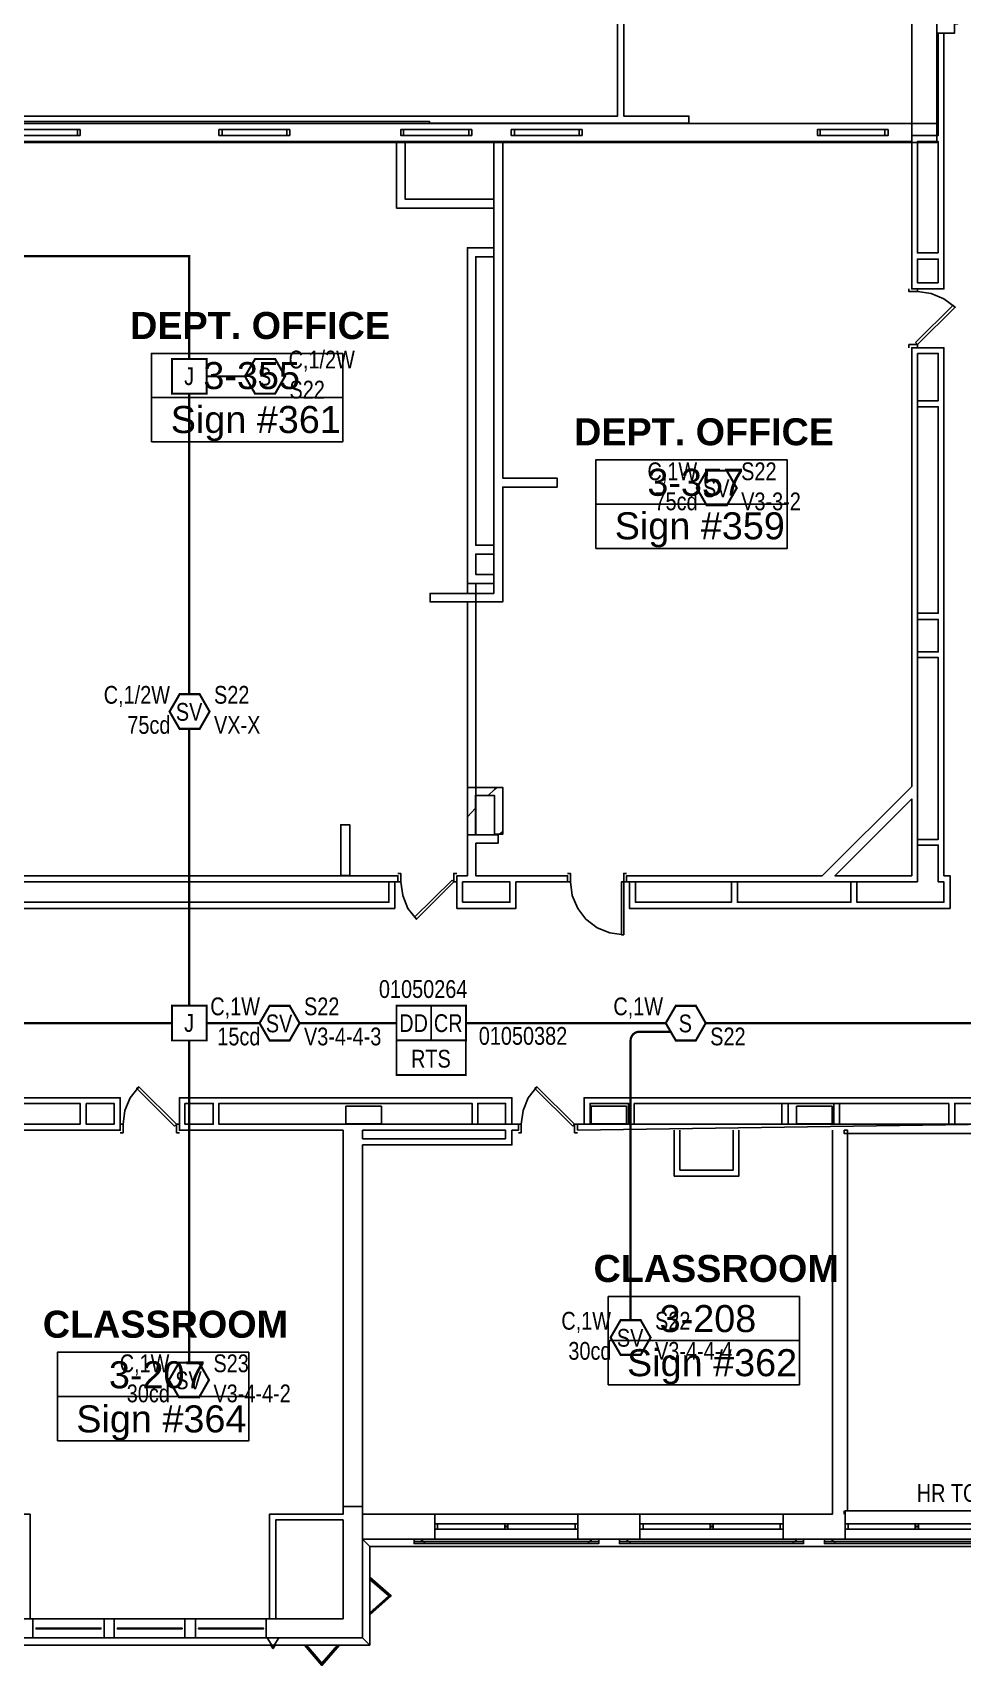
# Model space of a CAD drawing. Header units: inches. Extents: x 10004 to 17737, y 28227 to 35905.
# Drawn here: x 13610 to 14237, y 28960 to 30061 of the extents above; entities that cross this region are included whole.
import ezdxf
from ezdxf.enums import TextEntityAlignment as Align

# ---------------------------------------------------------------- set-up
doc = ezdxf.new("R2010")
doc.units = ezdxf.units.IN
doc.header["$LTSCALE"] = 0.25
doc.header["$MEASUREMENT"] = 0
for name, color, linetype in [('BACKGROUND', 8, 'Continuous'), ('CL-TEXT', 3, 'Continuous'), ('CONDUIT', 6, 'Continuous'), ('DUCT DETECTOR', 1, 'Continuous'), ('JUNCTION BOX', 1, 'Continuous'), ('RELAY MODULES', 1, 'Continuous'), ('REMOTE TEST STATION', 1, 'Continuous'), ('SPEAKER', 1, 'Continuous'), ('SPEAKER STROBE', 1, 'Continuous')]:
    doc.layers.add(name, color=color, linetype=linetype)
doc.styles.add('Arial', font='arial.ttf', dxfattribs={"width": 0.8})
doc.styles.add('ESSCOE_TEXT', font='arial.ttf', dxfattribs={"width": 0.8, "height": 12})
doc.styles.add('PDF Arial', font='arial.ttf')
doc.styles.add('PDF Arial Bold', font='arialbd.ttf')

# ---------------------------------------------------------------- blocks, each defined once
blk = doc.blocks.new('GC-S7')
at = {"layer": 'SPEAKER', "const_width": 1.46}
blk.add_lwpolyline([(13.8, 0.2), (7.1, 11.9), (-6.4, 11.9), (-13.2, 0.2), (-6.4, -11.5), (7.1, -11.5)], close=True, dxfattribs=at)
at = {"layer": 'SPEAKER', "style": 'Arial', "width": 0.8}
blk.add_text('S', height=12, dxfattribs=at).set_placement((0, 0), align=Align.MIDDLE)
for tag, p in [('C', (-15, 11.5)), ('1/2W', (-14.7, -8.8))]:
    blk.add_attdef(tag, text='', height=12, dxfattribs=at).set_placement(p, align=Align.MIDDLE_RIGHT)
blk.add_attdef('Speaker_Circuit', text='', height=12, dxfattribs=at).set_placement((16.8, -8.8), align=Align.MIDDLE_LEFT)
blk = doc.blocks.new('SIGA-CR')
at = {"layer": 'RELAY MODULES', "const_width": 1.3}
blk.add_lwpolyline([(-11.5, -11.7), (-11.5, 11.7), (11.9, 11.7), (11.9, -11.7)], close=True, dxfattribs=at)
at = {"layer": 'RELAY MODULES', "style": 'Arial', "width": 0.8}
blk.add_text('CR', height=12, dxfattribs=at).set_placement((0, 0), align=Align.MIDDLE)
for tag, p in [('ADDRESS', (20.6, 9)), ('ZONE', (20.6, -8.6))]:
    blk.add_attdef(tag, text='', height=12, dxfattribs=at).set_placement(p, align=Align.MIDDLE_LEFT)
blk.add_attdef('SUBSCRIPT', text='', height=12, dxfattribs=at).set_placement((-16.6, -9), align=Align.MIDDLE_RIGHT)
blk = doc.blocks.new('SIGA-SD')
at = {"layer": 'DUCT DETECTOR', "const_width": 1.3}
blk.add_lwpolyline([(-11.5, -11.7), (-11.5, 11.7), (11.9, 11.7), (11.9, -11.7)], close=True, dxfattribs=at)
at = {"layer": 'DUCT DETECTOR', "style": 'Arial', "width": 0.8}
blk.add_text('DD', height=12, dxfattribs=at).set_placement((0, 0), align=Align.MIDDLE)
for tag, p in [('ADDRESS', (20.6, 9)), ('ZONE', (20.6, -8.6))]:
    blk.add_attdef(tag, text='', height=12, dxfattribs=at).set_placement(p, align=Align.MIDDLE_LEFT)
blk.add_attdef('SUBSCRIPT', text='', height=12, dxfattribs=at).set_placement((-16.6, -9), align=Align.MIDDLE_RIGHT)
blk = doc.blocks.new('SD-TRK')
at = {"layer": 'REMOTE TEST STATION', "const_width": 1.25}
blk.add_lwpolyline([(-23.2, 12.4), (23.6, 12.4), (23.6, -11), (-23.2, -11)], close=True, dxfattribs=at)
at = {"layer": 'REMOTE TEST STATION', "style": 'Arial', "width": 0.8}
blk.add_text('RTS', height=12, dxfattribs=at).set_placement((0, 0), align=Align.MIDDLE)
blk.add_attdef('DD_NUMBER', text='', height=12, dxfattribs=at).set_placement((29.5, 10.2), align=Align.MIDDLE_LEFT)
blk = doc.blocks.new('GC-S7VM')
at = {"layer": 'SPEAKER STROBE', "const_width": 1.46}
blk.add_lwpolyline([(13.8, 0.2), (7.1, 11.9), (-6.4, 11.9), (-13.2, 0.2), (-6.4, -11.5), (7.1, -11.5)], close=True, dxfattribs=at)
at = {"layer": 'SPEAKER STROBE', "style": 'Arial', "width": 0.8}
blk.add_text('SV', height=12, dxfattribs=at).set_placement((0, 0), align=Align.MIDDLE)
for tag, p in [('C', (-12.9, 11.5)), ('CANDELA', (-12.6, -8.8)), ('1/2W', (-12.6, -29.2))]:
    blk.add_attdef(tag, text='', height=12, dxfattribs=at).set_placement(p, align=Align.MIDDLE_RIGHT)
for tag, p in [('Speaker_Circuit', (16.8, 11.5)), ('Visual_Circuit', (16.8, -8.8))]:
    blk.add_attdef(tag, text='', height=12, dxfattribs=at).set_placement(p, align=Align.MIDDLE_LEFT)
blk = doc.blocks.new('JUNCTION BOX')
at = {"const_width": 1.3}
blk.add_lwpolyline([(-11.5, -11.7), (-11.5, 11.7), (11.9, 11.7), (11.9, -11.7)], close=True, dxfattribs=at)
at = {"style": 'Arial', "width": 0.8}
blk.add_text('J', height=12, dxfattribs=at).set_placement((0, 0), align=Align.MIDDLE)
blk.add_attdef('SUBSCRIPT', text='', height=12, dxfattribs=at).set_placement((-16.6, -9), align=Align.MIDDLE_RIGHT)

msp = doc.modelspace()

# ---------------------------------------------------------------- linework, layer by layer
at = {"layer": 'BACKGROUND', "ltscale": 3.935}
msp.add_lwpolyline([(14220.2, 31259.9), (14220.2, 29987.2), (13175.2, 29987.2)], dxfattribs=at)
at = {"layer": 'BACKGROUND'}
for points in [[(13180.3, 30948), (13180.3, 30953.7), (13167.3, 30953.7), (13167.3, 30948), (13180.3, 30948), (14195.3, 30948), (14203.3, 30948), (14203.3, 30246.2), (14203.3, 29999.9), (14220.2, 29999.9), (14220.2, 30246.2), (14220.2, 30247.1), (14232, 30247.1), (14234.2, 30247.1), (14234.2, 30252.9), (14232, 30252.9)], [(13500.5, 30001.2), (13878, 30001.2), (13878, 30000.2), (14052.9, 30000.2), (14052.9, 30005), (14009, 30005), (14009, 30600.4), (14004.8, 30600.4), (14004.8, 30005), (13878, 30005), (13500.5, 30005)], [(14203.3, 29987.8), (14203.3, 29999.9), (13175.2, 29999.9), (13175.2, 30206.3), (13181, 30206.3), (13181, 30210.2), (13181, 30206.3), (13182.9, 30206.3), (13182.9, 30210.2), (13181, 30210.2), (13181, 30320.7), (13181, 30324.9), (13175.2, 30324.9), (13175.2, 30320.7)], [(14203.3, 29999.9), (14203.3, 30247.1)], [(14232, 30072.9), (14232, 30060.8), (14220.2, 30060.8), (14220.2, 30072.9), (14232, 30072.9), (14234.2, 30072.9), (14234.2, 30067.1), (14232, 30067.1)], [(13640.4, 29995.8), (13596.7, 29995.8)], [(13781.8, 29995.8), (13738.2, 29995.8)], [(13904.5, 29995.8), (13860.5, 29995.8)], [(13979, 29995.8), (13935.4, 29995.8)], [(14185.1, 29995.8), (14141.5, 29995.8)], [(13596.7, 29991.9), (13640.4, 29991.9)], [(13738.2, 29991.9), (13781.8, 29991.9)], [(13860.5, 29991.9), (13904.5, 29991.9)], [(13921.4, 29682.9), (13878.3, 29682.9), (13878.3, 29677.2), (13921.4, 29677.2), (13927.4, 29677.2), (13927.4, 29754.6), (13964, 29754.6), (13964, 29760.7), (13927.4, 29760.7), (13927.4, 29987.8)], [(13935.4, 29991.9), (13979, 29991.9)], [(14141.5, 29991.9), (14185.1, 29991.9)], [(13921.4, 29916.1), (13909.2, 29916.1), (13903.5, 29916.1), (13903.5, 29689.6), (13909.2, 29689.6), (13921.4, 29689.6)], [(13921.4, 29715.4), (13909.2, 29715.4), (13909.2, 29910.1), (13921.4, 29910.1)], [(14207.1, 29888.4), (14207.1, 29886.5), (14201.4, 29886.5), (14201.4, 29888.4)], [(14232.6, 29876), (14225, 29881.7), (14216.4, 29885.2), (14207.1, 29886.5)], [(14207.1, 29848.6), (14207.1, 29850.8), (14201.4, 29850.8), (14201.4, 29848.6)], [(14012.8, 29488.3), (14012.8, 29474.6), (14012.8, 29470.4), (14081.6, 29470.4), (14085.7, 29470.4), (14229.1, 29470.4), (14229.1, 29474.6), (14229.1, 29488.3), (14229.1, 29492.4), (14225, 29492.4), (14225, 29639.6), (14225, 29808.8), (14225, 29848.6), (14221.1, 29848.6), (14207.1, 29848.6), (14203.3, 29848.6), (14203.3, 29552.6), (14142.8, 29492.4), (14010.9, 29492.4), (14010.9, 29488.3), (14009, 29488.3), (14009, 29452.6), (13999.7, 29453.9), (13991.1, 29457.4), (13983.5, 29463.1), (13978.1, 29470.4), (13974.2, 29479), (13973, 29488.3)], [(14207.1, 29844.8), (14221.1, 29844.8), (14221.1, 29812.9), (14207.1, 29812.9)], [(14207.1, 29808.8), (14221.1, 29808.8), (14221.1, 29669.5), (14207.1, 29669.5)], [(13921.4, 29695.7), (13909.2, 29695.7), (13909.2, 29709.4), (13921.4, 29709.4)], [(13903.5, 29682.9), (13903.5, 29689.6), (13909.2, 29689.6)], [(13903.5, 29520.1), (13908.9, 29520.1), (13908.9, 29546.6), (13921.7, 29546.6), (13921.7, 29520.4), (13927.4, 29520.4), (13927.4, 29552), (13921.7, 29552), (13908.9, 29552), (13903.5, 29552), (13903.5, 29520.1), (13903.5, 29677.2)], [(14207.1, 29665.4), (14221.1, 29665.4), (14221.1, 29643.4), (14207.1, 29643.4)], [(14207.1, 29639.6), (14221.1, 29639.6), (14221.1, 29516.9), (14207.1, 29516.9)], [(13917.5, 29546.6), (13921.7, 29550.7), (13923.3, 29552)], [(13903.5, 29532.2), (13908.9, 29538)], [(13925.2, 29520.4), (13927.4, 29522.3)], [(14207.1, 29513.1), (14221.1, 29513.1), (14221.1, 29488.3), (14225, 29488.3), (14225, 29474.6), (14166.3, 29474.6), (14166.3, 29488.3)], [(13856.7, 29494), (13858.6, 29494), (13858.6, 29488.3), (13856.7, 29488.3), (13856.7, 29492.4), (13517.1, 29492.4), (13517.1, 29488.3), (13514.8, 29488.3), (13514.8, 29494), (13517.1, 29494)], [(13519, 29488.3), (13519, 29470.4), (13522.8, 29470.4), (13850.6, 29470.4), (13854.5, 29470.4), (13854.5, 29488.3)], [(13850.6, 29488.3), (13850.6, 29474.6), (13522.8, 29474.6), (13522.8, 29488.3)], [(13869.1, 29463.1), (13863.4, 29470.4), (13859.9, 29479), (13858.6, 29488.3)], [(13896.5, 29488.3), (13894.3, 29488.3), (13894.3, 29494), (13896.5, 29494)], [(13971.1, 29488.3), (13973, 29488.3), (13973, 29494), (13971.1, 29494)], [(14009, 29452.6), (14007.4, 29452.6), (14007.4, 29488.3), (14009, 29488.3), (14009, 29494), (14010.9, 29494)], [(14081.6, 29488.3), (14081.6, 29474.6), (14016.9, 29474.6), (14016.9, 29488.3)], [(14162.2, 29488.3), (14162.2, 29474.6), (14085.7, 29474.6), (14085.7, 29488.3)], [(14207.1, 29488.3), (14207.1, 29492.4)], [(13424, 29350), (13429.8, 29342.7), (13433.3, 29334.1), (13434.6, 29324.8), (13436.5, 29324.8), (13436.5, 29320.7), (13545.7, 29320.7), (13545.7, 29061.7), (13497, 29061.7), (13497, 29044.8), (13545.7, 29044.8), (13545.7, 28978.2), (13552.4, 28978.2), (13610.4, 28978.2), (13610.4, 28991), (13608.5, 28991), (13608.5, 29061.7), (13604.4, 29061.7), (13558.8, 29061.7), (13558.8, 29320.7), (13559.4, 29320.7), (13669.4, 29320.7), (13669.4, 29324.8), (13671.3, 29324.8)], [(13767.8, 28991), (13767.8, 28978.2), (13819.7, 28978.2), (13832.8, 28978.2), (13832.8, 29066.8), (13819.7, 29066.8), (13819.7, 29320.7), (13709.2, 29320.7), (13709.2, 29324.8), (13707.3, 29324.8), (13681.8, 29350), (13676, 29342.7), (13672.5, 29334.1), (13671.3, 29324.8), (13671.3, 29319.1), (13669.4, 29319.1)], [(13681.8, 29350), (13680.5, 29349), (13706, 29323.6), (13707.3, 29324.8), (13707.3, 29319.1), (13709.2, 29319.1)], [(13950.3, 29350), (13944.6, 29342.7), (13941.1, 29334.1), (13939.8, 29324.8)], [(13669.4, 29324.8), (13669.4, 29338.8), (13669.4, 29342.7), (13642.3, 29342.7), (13436.5, 29342.7), (13436.5, 29338.8), (13436.5, 29324.8)], [(13933.5, 29324.8), (13933.5, 29342.7), (13929.3, 29342.7), (13906.7, 29342.7), (13735.9, 29342.7), (13709.2, 29342.7), (13709.2, 29338.8), (13709.2, 29324.8)], [(13833.4, 29324.8), (13735.9, 29324.8), (13735.9, 29338.8), (13906.7, 29338.8), (13906.7, 29324.8)], [(13910.5, 29324.8), (13910.5, 29338.8), (13929.3, 29338.8), (13929.3, 29324.8)], [(13982.2, 29324.8), (13982.2, 29338.8), (13982.2, 29342.7), (14012.2, 29342.7), (14016, 29342.7), (14228.2, 29342.7), (14232.3, 29342.7), (14253.3, 29342.7), (14257.1, 29342.7), (14257.1, 29324.8), (14259.1, 29324.8), (14259.1, 29319.1), (14257.1, 29319.1)], [(13986.3, 29324.8), (13986.3, 29338.8), (14012.2, 29338.8), (14012.2, 29324.8)], [(14016, 29324.8), (14016, 29338.8)], [(14115.7, 29338.8), (14115.7, 29324.8)], [(14119.8, 29324.8), (14119.8, 29338.8)], [(14150.7, 29338.8), (14150.7, 29324.8)], [(14154.6, 29324.8), (14154.6, 29338.8)], [(14228.2, 29338.8), (14228.2, 29324.8)], [(14232.3, 29324.8), (14232.3, 29338.8), (14253.3, 29338.8), (14253.3, 29324.8)], [(13937.9, 29319.1), (13939.8, 29319.1), (13939.8, 29324.8), (13937.9, 29324.8), (13937.9, 29320.7), (13933.5, 29320.7), (13933.5, 29315), (13933.5, 29310.8), (13832.8, 29310.8), (13832.8, 29066.8), (13819.7, 29066.8), (13819.7, 29061.7), (13774.2, 29061.7), (13770, 29061.7), (13770, 28991), (13767.8, 28991), (13767.8, 28978.2)], [(13977.7, 29320.7), (13977.7, 29324.8), (13975.8, 29324.8), (13975.8, 29319.1), (13977.7, 29319.1)], [(14043.1, 29320.7), (14043.1, 29289.8), (14046.9, 29289.8), (14086.7, 29289.8), (14086.7, 29293.9), (14086.7, 29320.7)], [(14082.9, 29320.7), (14082.9, 29293.9), (14046.9, 29293.9), (14046.9, 29320.7)], [(14149.8, 29320.7), (14149.8, 29061.7), (14116.6, 29061.7), (14116.6, 29044.8), (14158.4, 29044.8), (14158.4, 29061.7), (14158.4, 29055.3), (14158.4, 29051.5), (14158.4, 29044.8)], [(14257.1, 29318.5), (14157.7, 29318.5), (14157.7, 29320.7), (14160, 29320.7), (14160, 29063.9), (14158.4, 29063.9), (14158.4, 29061.7), (14158.4, 29063.9), (14254.9, 29063.9)], [(14157.7, 29320.7), (14157.7, 29318.5)], [(13819.7, 28991), (13819.7, 29057.9)], [(13832.8, 29061.7), (14149.8, 29061.7)], [(13881.5, 29051.5), (13881.5, 29055.3), (13881.5, 29061.7), (13978.1, 29061.7), (13978.1, 29055.3), (13978.1, 29051.5)], [(14019.8, 29051.5), (14019.8, 29055.3), (14019.8, 29061.7), (14116.6, 29061.7), (14116.6, 29055.3), (14116.6, 29051.5)], [(13881.5, 29044.8), (13881.5, 29051.5), (13883.4, 29051.5), (13883.4, 29055.3), (13881.5, 29055.3)], [(13978.1, 29044.8), (13978.1, 29051.5), (13976.2, 29051.5), (13930.9, 29051.5), (13976.2, 29051.5), (13976.2, 29055.3), (13930.9, 29055.3), (13930.9, 29053.7), (13928.7, 29053.7), (13928.7, 29055.3), (13928.7, 29051.5), (13883.4, 29051.5), (13883.4, 29055.3), (13928.7, 29055.3), (13883.4, 29055.3)], [(13930.9, 29053.7), (13930.9, 29055.3), (13928.7, 29055.3), (13883.4, 29055.3), (13883.4, 29051.5), (13928.7, 29051.5), (13928.7, 29053.1)], [(13978.1, 29055.3), (13976.2, 29055.3), (13976.2, 29051.5), (13976.2, 29055.3), (13930.9, 29055.3), (13976.2, 29055.3), (13930.9, 29055.3), (13930.9, 29051.5), (13930.9, 29053.1), (13928.7, 29053.1), (13928.7, 29051.5), (13883.4, 29051.5), (13883.4, 29055.3), (13928.7, 29055.3), (13928.7, 29053.7)], [(13883.4, 29051.5), (13928.7, 29051.5)], [(13930.9, 29055.3), (13930.9, 29053.7), (13928.7, 29053.7), (13928.7, 29055.3)], [(13930.9, 29053.1), (13930.9, 29051.5), (13976.2, 29051.5), (13976.2, 29055.3)], [(13930.9, 29051.5), (13976.2, 29051.5)], [(14019.8, 29055.3), (14022, 29055.3), (14022, 29051.5), (14019.8, 29051.5), (14019.8, 29044.8)], [(14022, 29055.3), (14067.3, 29055.3), (14022, 29055.3), (14022, 29051.5)], [(14022, 29055.3), (14022, 29051.5)], [(14067.3, 29055.3), (14022, 29055.3)], [(14022, 29051.5), (14067.3, 29051.5)], [(14022, 29051.5), (14067.3, 29051.5)], [(14022, 29051.5), (14067.3, 29051.5)], [(14114.4, 29055.3), (14069.2, 29055.3), (14069.2, 29053.7), (14067.3, 29053.7), (14067.3, 29055.3), (14067.3, 29053.7)], [(14067.3, 29053.1), (14067.3, 29051.5), (14067.3, 29053.1), (14069.2, 29053.1)], [(14116.6, 29055.3), (14114.4, 29055.3), (14069.2, 29055.3), (14114.4, 29055.3), (14114.4, 29051.5), (14069.2, 29051.5), (14069.2, 29053.1), (14069.2, 29051.5), (14114.4, 29051.5), (14116.6, 29051.5), (14116.6, 29044.8)], [(14069.2, 29055.3), (14069.2, 29053.7)], [(14069.2, 29051.5), (14114.4, 29051.5)], [(14158.4, 29055.3), (14160.3, 29055.3), (14160.3, 29051.5), (14158.4, 29051.5)], [(14160.3, 29055.3), (14205.5, 29055.3), (14160.3, 29055.3), (14160.3, 29051.5)], [(14160.3, 29055.3), (14160.3, 29051.5)], [(14205.5, 29055.3), (14160.3, 29055.3)], [(14160.3, 29051.5), (14205.5, 29051.5)], [(14160.3, 29051.5), (14205.5, 29051.5)], [(14160.3, 29051.5), (14205.5, 29051.5)], [(14253, 29055.3), (14207.8, 29055.3), (14207.8, 29053.7), (14205.5, 29053.7), (14205.5, 29055.3), (14205.5, 29053.7)], [(14205.5, 29053.1), (14205.5, 29051.5), (14205.5, 29053.1), (14207.8, 29053.1)], [(14254.9, 29055.3), (14253, 29055.3), (14207.8, 29055.3), (14253, 29055.3), (14253, 29051.5), (14207.8, 29051.5), (14207.8, 29053.1), (14207.8, 29051.5), (14253, 29051.5), (14254.9, 29051.5), (14254.9, 29044.8)], [(14207.8, 29055.3), (14207.8, 29053.7)], [(14207.8, 29051.5), (14253, 29051.5)], [(14302.7, 29044.8), (14297.9, 29040), (13837.6, 29040), (13837.6, 28973.4), (13832.8, 28978.2), (13832.8, 29044.8), (13837.6, 29040)], [(13867.5, 29041.9), (13874.8, 29041.9), (13874.8, 29042.2), (13874.5, 29042.6), (13874.5, 29042.9), (13874.2, 29042.9), (13873.9, 29043.2), (13874.2, 29042.9), (13874.5, 29042.9), (13874.5, 29042.6), (13874.8, 29042.2), (13874.8, 29041.9), (13984.8, 29041.9), (13984.8, 29042.2), (13985.1, 29042.6), (13985.1, 29042.9), (13985.4, 29042.9), (13985.7, 29043.2), (13873.9, 29043.2), (13873.6, 29043.5), (13872.9, 29043.8), (13872.6, 29044.5), (13872.6, 29044.8), (13872.6, 29044.5), (13872.9, 29043.8), (13873.6, 29043.5), (13873.9, 29043.2), (13867.5, 29043.2), (13867.5, 29043.5), (13867.5, 29043.8)], [(13867.5, 29042.9), (13867.5, 29042.9)], [(13992.1, 29043.8), (13992.1, 29043.5), (13992.1, 29043.2), (13992.1, 29042.9), (13992.1, 29042.6), (13992.1, 29042.2), (13992.1, 29041.9), (13992.1, 29042.6), (13992.1, 29043.2), (13985.7, 29043.2), (13986, 29043.5), (13986.7, 29043.8), (13987, 29044.5), (13986.7, 29043.8), (13986, 29043.5), (13985.7, 29043.2), (13985.4, 29042.9), (13985.1, 29042.9), (13985.1, 29042.6), (13984.8, 29042.2), (13984.8, 29041.9), (13992.1, 29041.9)], [(13992.1, 29042.9), (13992.1, 29042.9)], [(14006.1, 29041.9), (14013.1, 29041.9), (14013.1, 29042.2), (14013.1, 29042.6), (14012.8, 29042.9), (14012.5, 29043.2), (14006.1, 29043.2), (14006.1, 29043.5), (14006.1, 29043.8)], [(14006.1, 29042.9), (14006.1, 29042.9)], [(14130.3, 29043.8), (14130.3, 29044.2), (14130.3, 29044.5), (14130.3, 29044.8), (14130.3, 29044.5), (14130.3, 29043.8), (14130.3, 29043.5), (14130.3, 29043.2), (14130.3, 29042.9), (14130.3, 29042.6), (14130.3, 29042.2), (14130.3, 29041.9), (14130.3, 29042.6), (14130.3, 29043.2), (14124, 29043.2), (14123.7, 29042.9), (14123.3, 29042.6), (14123.3, 29042.2), (14123.3, 29041.9), (14013.1, 29041.9), (14013.1, 29042.2), (14013.1, 29042.6), (14012.8, 29042.9), (14012.5, 29043.2), (14124, 29043.2), (14124.6, 29043.5), (14124.9, 29043.8), (14125.2, 29044.5), (14125.6, 29044.8), (14125.2, 29044.5), (14124.9, 29043.8), (14124.6, 29043.5), (14124, 29043.2), (14123.7, 29042.9), (14123.3, 29042.6), (14123.3, 29042.2), (14123.3, 29041.9), (14130.3, 29041.9)], [(14012.8, 29042.9), (14012.8, 29042.9)], [(14012.8, 29042.9), (14012.8, 29042.9)], [(14123.7, 29042.9), (14123.7, 29042.9)], [(14123.7, 29042.9), (14123.7, 29042.9)], [(14130.3, 29042.9), (14130.3, 29042.9)], [(14144.4, 29041.9), (14151.7, 29041.9), (14151.7, 29042.2), (14151.4, 29042.6), (14151.4, 29042.9), (14151.1, 29042.9), (14150.7, 29043.2), (14144.4, 29043.2), (14144.4, 29043.5), (14144.4, 29043.8)], [(14144.4, 29042.9), (14144.4, 29042.9)], [(14261.6, 29041.9), (14151.7, 29041.9), (14151.7, 29042.2), (14151.4, 29042.6), (14151.4, 29042.9), (14151.1, 29042.9), (14150.7, 29043.2), (14262.6, 29043.2)], [(13837.6, 28993.8), (13852.2, 29006.6), (13837.6, 29019.3)], [(13837.6, 28994.5), (13851.3, 29006.6), (13837.6, 29018.3)], [(13838.8, 29016.4), (13839.8, 29016.4)], [(13840.1, 29015.5), (13840.1, 29016.1)], [(13842, 29013.9), (13843, 29013.9)], [(13843.9, 29012.3), (13843.9, 29012.9)], [(13845.2, 29011), (13846.2, 29011)], [(13846.2, 29002.7), (13847.1, 29002.7)], [(13847.8, 29009.1), (13847.8, 29009.7)], [(13847.8, 29003.4), (13847.8, 29004)], [(13848.4, 29008.2), (13849.4, 29008.2)], [(13849.4, 29005.6), (13850.3, 29005.6)], [(13851.3, 29006.6), (13851.3, 29006.6)], [(13839.8, 28997.3), (13840.8, 28997.3)], [(13840.1, 28996.7), (13840.1, 28997.6)], [(13843, 29000.2), (13843.9, 29000.2), (13843.9, 29000.8)], [(13610.4, 28978.2), (13610.4, 28991)], [(13656.3, 28984.9), (13612.6, 28984.9)], [(13612.6, 28984.9), (13612.6, 28984.3)], [(13612.6, 28984.3), (13656.3, 28984.3)], [(13656.3, 28984.3), (13656.3, 28984.9)], [(13658.5, 28978.2), (13658.5, 28991)], [(13665.2, 28978.2), (13665.2, 28991)], [(13711.1, 28984.9), (13667.4, 28984.9)], [(13667.4, 28984.9), (13667.4, 28984.3)], [(13667.4, 28984.3), (13711.1, 28984.3)], [(13711.1, 28984.3), (13711.1, 28984.9)], [(13713, 28978.2), (13713, 28991)], [(13720, 28978.2), (13720, 28991)], [(13765.9, 28984.9), (13722.2, 28984.9)], [(13722.2, 28984.9), (13722.2, 28984.3)], [(13722.2, 28984.3), (13765.9, 28984.3)], [(13765.9, 28984.3), (13765.9, 28984.9)], [(13772.3, 28971.2), (13771, 28973.4), (13772.3, 28971.2), (13772.6, 28971.2)], [(13772.6, 28972.2), (13772.6, 28972.2)], [(13772.6, 28971.2), (13772.6, 28971.2)], [(13772.6, 28971.2), (13772.6, 28971.2)], [(13793.6, 28973.4), (13805.4, 28959.7), (13817.2, 28973.4)], [(13794.2, 28973.4), (13805.4, 28960.4), (13816.5, 28973.4)], [(13794.9, 28972.8), (13795.5, 28972.8)], [(13795.2, 28972.2), (13795.2, 28972.8)], [(13797.1, 28969.9), (13797.7, 28969.9)], [(13812.7, 28969.9), (13813.4, 28969.9)], [(13814, 28970.6), (13814, 28971.2)], [(13815.3, 28972.8), (13815.9, 28972.8)], [(13799, 28967.7), (13799, 28968.3)], [(13799.3, 28967.1), (13800, 28967.1)], [(13801.9, 28964.5), (13802.5, 28964.5)], [(13802.8, 28963.2), (13802.8, 28964.2)], [(13804.1, 28961.6), (13804.8, 28961.6)], [(13805.7, 28961.6), (13806.3, 28961.6)], [(13806.7, 28962), (13806.7, 28962.6)], [(13807.9, 28964.5), (13808.6, 28964.5)], [(13810.2, 28966.1), (13810.2, 28967.1)], [(13810.5, 28967.1), (13811.1, 28967.1)]]:
    msp.add_lwpolyline(points, dxfattribs=at)
for points in [[(14225, 30060.8), (14221.1, 30060.8), (14221.1, 29991.9), (14207.1, 29991.9), (14203.3, 29991.9), (14203.3, 29888.4), (14207.1, 29888.4), (14221.1, 29888.4), (14225, 29888.4), (14225, 29987.8)], [(13640.4, 29991.9), (13640.4, 29995.8), (13596.7, 29995.8), (13596.7, 29991.9)], [(13642.3, 29991.9), (13640.4, 29991.9), (13640.4, 29995.8), (13642.3, 29995.8)], [(13738.2, 29995.8), (13738.2, 29991.9), (13735.9, 29991.9), (13735.9, 29995.8)], [(13738.2, 29991.9), (13781.8, 29991.9), (13781.8, 29995.8), (13738.2, 29995.8)], [(13783.7, 29995.8), (13783.7, 29991.9), (13781.8, 29991.9), (13781.8, 29995.8)], [(13860.5, 29995.8), (13860.5, 29991.9), (13858.6, 29991.9), (13858.6, 29995.8)], [(13860.5, 29991.9), (13904.5, 29991.9), (13904.5, 29995.8), (13860.5, 29995.8)], [(13906.4, 29995.8), (13906.4, 29991.9), (13904.5, 29991.9), (13904.5, 29995.8)], [(13935.4, 29995.8), (13935.4, 29991.9), (13933.1, 29991.9), (13933.1, 29995.8)], [(13935.4, 29991.9), (13979, 29991.9), (13979, 29995.8), (13935.4, 29995.8)], [(13980.9, 29995.8), (13980.9, 29991.9), (13979, 29991.9), (13979, 29995.8)], [(14141.5, 29995.8), (14141.5, 29991.9), (14139.6, 29991.9), (14139.6, 29995.8)], [(14141.5, 29991.9), (14185.1, 29991.9), (14185.1, 29995.8), (14141.5, 29995.8)], [(14187.4, 29995.8), (14187.4, 29991.9), (14185.1, 29991.9), (14185.1, 29995.8)], [(13855.7, 29987.8), (13861.5, 29987.8), (13861.5, 29948.9), (13921.4, 29948.9), (13921.4, 29942.9), (13855.7, 29942.9), (13855.7, 29948.9)], [(14221.1, 29912.6), (14207.1, 29912.6), (14207.1, 29987.8), (14221.1, 29987.8)], [(14221.1, 29892.5), (14207.1, 29892.5), (14207.1, 29908.5), (14221.1, 29908.5)], [(14205.9, 29852.1), (14231.3, 29877.3), (14232.6, 29876), (14207.1, 29850.8)], [(13690.4, 29815.1), (13690.4, 29844.8), (13819.4, 29844.8), (13819.4, 29815.1)], [(13690.4, 29785.2), (13690.4, 29815.1), (13819.4, 29815.1), (13819.4, 29785.2)], [(13990.2, 29743.1), (13990.2, 29773.1), (14119.2, 29773.1), (14119.2, 29743.1)], [(13990.2, 29713.2), (13990.2, 29743.1), (14119.2, 29743.1), (14119.2, 29713.2)], [(14203.3, 29544.3), (14203.3, 29492.4), (14151.4, 29492.4)], [(13824.2, 29492.7), (13824.2, 29526.8), (13818.1, 29526.8), (13818.1, 29492.7)], [(13909.2, 29514.4), (13924.2, 29514.4), (13924.2, 29520.1), (13909.2, 29520.1), (13908.9, 29520.1), (13903.5, 29520.1), (13903.5, 29492.4), (13900.3, 29492.4), (13896.5, 29492.4), (13896.5, 29470.4), (13900.3, 29470.4), (13936.3, 29470.4), (13936.3, 29474.6), (13936.3, 29488.3), (13971.1, 29488.3), (13971.1, 29492.4), (13909.2, 29492.4)], [(13893.3, 29489.5), (13867.8, 29464.4), (13869.1, 29463.1), (13894.3, 29488.3)], [(13900.3, 29474.6), (13900.3, 29488.3), (13932.2, 29488.3), (13932.2, 29474.6)], [(13974.6, 29323.6), (13949.1, 29349), (13950.3, 29350), (13975.8, 29324.8)], [(13440.3, 29338.8), (13642.3, 29338.8), (13642.3, 29324.8), (13559.4, 29324.8), (13440.3, 29324.8)], [(13646.4, 29338.8), (13665.2, 29338.8), (13665.2, 29324.8), (13646.4, 29324.8)], [(13713, 29338.8), (13732.1, 29338.8), (13732.1, 29324.8), (13713, 29324.8)], [(13845.5, 29325.1), (13845.5, 29336.9), (13821.6, 29336.9), (13821.6, 29325.1)], [(14010.9, 29325.1), (14010.9, 29336.9), (13987, 29336.9), (13987, 29325.1)], [(14149.5, 29325.1), (14149.5, 29336.9), (14125.6, 29336.9), (14125.6, 29325.1)], [(13929.3, 29315), (13832.8, 29315), (13832.8, 29320.7), (13833.4, 29320.7), (13929.3, 29320.7)], [(13998.5, 29178.9), (13998.5, 29208.5), (14127.5, 29208.5), (14127.5, 29178.9)], [(13998.5, 29149), (13998.5, 29178.9), (14127.5, 29178.9), (14127.5, 29149)], [(13627, 29141), (13627, 29171), (13756, 29171), (13756, 29141)], [(13627, 29111.1), (13627, 29141), (13756, 29141), (13756, 29111.1)], [(13819.7, 29057.9), (13819.7, 28991), (13774.2, 28991), (13774.2, 29057.9)], [(13881.5, 29061.7), (13832.8, 29061.7), (13832.8, 29044.8), (13881.5, 29044.8)], [(14019.8, 29061.7), (13978.1, 29061.7), (13978.1, 29044.8), (14019.8, 29044.8)], [(14157.7, 29061.7), (14157.7, 29063.9)], [(13883.4, 29053.1), (13883.4, 29053.7)], [(13928.7, 29051.5), (13928.7, 29053.1), (13930.9, 29053.1), (13930.9, 29051.5)], [(13976.2, 29053.7), (13976.2, 29053.1)], [(14067.3, 29055.3), (14022, 29055.3), (14022, 29051.5), (14067.3, 29051.5)], [(14022, 29053.1), (14022, 29053.7)], [(14067.3, 29055.3), (14067.3, 29053.7), (14069.2, 29053.7), (14069.2, 29055.3)], [(14067.3, 29051.5), (14069.2, 29051.5), (14069.2, 29053.1), (14067.3, 29053.1)], [(14114.4, 29055.3), (14114.4, 29051.5), (14114.4, 29055.3), (14069.2, 29055.3), (14069.2, 29051.5), (14114.4, 29051.5)], [(14114.4, 29053.7), (14114.4, 29053.1)], [(14205.5, 29055.3), (14160.3, 29055.3), (14160.3, 29051.5), (14205.5, 29051.5)], [(14160.3, 29053.1), (14160.3, 29053.7)], [(14205.5, 29055.3), (14205.5, 29053.7), (14207.8, 29053.7), (14207.8, 29055.3)], [(14205.5, 29051.5), (14207.8, 29051.5), (14207.8, 29053.1), (14205.5, 29053.1)], [(14253, 29055.3), (14253, 29051.5), (14253, 29055.3), (14207.8, 29055.3), (14207.8, 29051.5), (14253, 29051.5)], [(13867.5, 29044.8), (13867.5, 29044.5), (13867.5, 29044.2), (13867.5, 29043.8), (13867.5, 29044.5)], [(13877.4, 29044.8), (13982.2, 29044.8), (13992.1, 29044.8), (13992.1, 29044.5), (13992.1, 29043.8), (13992.1, 29044.2), (13992.1, 29044.5), (13992.1, 29044.8), (13987, 29044.8), (13987, 29044.5), (13987, 29044.8), (13872.6, 29044.8), (13867.5, 29044.8)], [(13867.5, 29043.2), (13867.5, 29042.6), (13867.5, 29041.9), (13867.5, 29042.2), (13867.5, 29042.6), (13867.5, 29042.9)], [(14006.1, 29044.8), (14006.1, 29044.5), (14006.1, 29043.8), (14006.1, 29044.2), (14006.1, 29044.5), (14006.1, 29044.8), (14010.9, 29044.8), (14125.6, 29044.8), (14130.3, 29044.8), (14120.5, 29044.8), (14016, 29044.8)], [(14006.1, 29043.2), (14006.1, 29042.6), (14006.1, 29041.9), (14006.1, 29042.2), (14006.1, 29042.6), (14006.1, 29042.9)], [(14012.5, 29043.2), (14011.8, 29043.5), (14011.5, 29043.8), (14011.2, 29044.5), (14010.9, 29044.8), (14011.2, 29044.5), (14011.5, 29043.8), (14011.8, 29043.5)], [(14144.4, 29044.8), (14144.4, 29044.5), (14144.4, 29043.8), (14144.4, 29044.2), (14144.4, 29044.5), (14144.4, 29044.8), (14149.5, 29044.8), (14263.8, 29044.8), (14268.9, 29044.8), (14259.1, 29044.8), (14154.2, 29044.8)], [(14144.4, 29043.2), (14144.4, 29042.6), (14144.4, 29041.9), (14144.4, 29042.2), (14144.4, 29042.6), (14144.4, 29042.9)], [(14150.7, 29043.2), (14150.4, 29043.5), (14149.8, 29043.8), (14149.5, 29044.5), (14149.5, 29044.8), (14149.5, 29044.5), (14149.8, 29043.8), (14150.4, 29043.5)], [(13850.6, 29006.6), (13837.6, 29017.7), (13850.6, 29006.6), (13837.6, 28995.1)], [(13612.6, 28984.9), (13656.3, 28984.9), (13656.3, 28984.3), (13612.6, 28984.3)], [(13612.6, 28984.3), (13656.3, 28984.3), (13656.3, 28984.9), (13612.6, 28984.9)], [(13665.2, 28991), (13658.5, 28991), (13658.5, 28978.2), (13665.2, 28978.2)], [(13667.4, 28984.9), (13711.1, 28984.9), (13711.1, 28984.3), (13667.4, 28984.3)], [(13667.4, 28984.3), (13711.1, 28984.3), (13711.1, 28984.9), (13667.4, 28984.9)], [(13720, 28991), (13713, 28991), (13713, 28978.2), (13720, 28978.2)], [(13722.2, 28984.9), (13765.9, 28984.9), (13765.9, 28984.3), (13722.2, 28984.3)], [(13722.2, 28984.3), (13765.9, 28984.3), (13765.9, 28984.9), (13722.2, 28984.9)], [(13776.4, 28978.2), (13768.4, 28978.2), (13772.3, 28972.2), (13772.6, 28972.2)], [(13772.6, 28971.2), (13773.9, 28973.4)], [(13805.4, 28961.3), (13815.9, 28973.4), (13805.4, 28961.3), (13794.9, 28973.4)]]:
    msp.add_lwpolyline(points, close=True, dxfattribs=at)
at = {"layer": 'BACKGROUND', "ltscale": 1.683333}
msp.add_lwpolyline([(13175.2, 29987.8), (14203.3, 29987.8)], dxfattribs=at)
at = {"layer": 'BACKGROUND', "ltscale": 1.018333}
msp.add_lwpolyline([(13921.4, 29987.8), (13921.4, 29682.9)], dxfattribs=at)
at = {"layer": 'BACKGROUND', "ltscale": 0.728333}
msp.add_lwpolyline([(14207.1, 29492.4), (14207.1, 29844.8)], dxfattribs=at)
at = {"layer": 'BACKGROUND', "ltscale": 0.655}
msp.add_lwpolyline([(13909.2, 29689.6), (13909.2, 29520.1)], dxfattribs=at)
at = {"layer": 'BACKGROUND', "ltscale": 1.715}
msp.add_lwpolyline([(13517.1, 29488.3), (13856.7, 29488.3)], dxfattribs=at)
at = {"layer": 'BACKGROUND', "ltscale": 0.4}
msp.add_lwpolyline([(14010.9, 29488.3), (14207.1, 29488.3)], dxfattribs=at)
at = {"layer": 'BACKGROUND', "ltscale": 0.521667}
for points in [[(14016, 29338.8), (14228.2, 29338.8)], [(14253.3, 29324.8), (13977.7, 29324.8)]]:
    msp.add_lwpolyline(points, dxfattribs=at)
at = {"layer": 'BACKGROUND', "ltscale": 0.383333}
msp.add_lwpolyline([(13937.9, 29324.8), (13833.4, 29324.8)], dxfattribs=at)
at = {"layer": 'BACKGROUND', "ltscale": 0.341667}
msp.add_lwpolyline([(13977.7, 29320.7), (14257.1, 29324.8)], dxfattribs=at)
at = {"layer": 'BACKGROUND', "ltscale": 0.445}
for points in [[(13832.8, 29044.8), (14302.7, 29044.8)], [(14231.7, 29044.8), (13891.4, 29044.8)]]:
    msp.add_lwpolyline(points, dxfattribs=at)
at = {"layer": 'BACKGROUND', "ltscale": 0.823333}
msp.add_lwpolyline([(13579.8, 28991), (13819.7, 28991)], dxfattribs=at)
at = {"layer": 'BACKGROUND', "ltscale": 0.251667}
for points in [[(13610.4, 28991), (13767.8, 28991)], [(13767.8, 28978.2), (13610.4, 28978.2)]]:
    msp.add_lwpolyline(points, dxfattribs=at)
at = {"layer": 'BACKGROUND', "ltscale": 0.86}
msp.add_lwpolyline([(13837.6, 28973.4), (13541, 28973.4)], dxfattribs=at)
at = {"layer": 'BACKGROUND', "ltscale": 0.828333}
msp.add_lwpolyline([(13545.7, 28978.2), (13832.8, 28978.2)], dxfattribs=at)
at = {"layer": 'CONDUIT', "lineweight": 0, "const_width": 1.5}
for points in [[(13715.8, 29841.1), (13715.8, 29910.4), (13562.7, 29910.4)], [(13753.5, 29829.4), (13727.6, 29829.4)], [(13715.8, 29614.9), (13715.8, 29817.7)], [(13715.8, 29404.7), (13715.8, 29591.5)], [(13704.3, 29393), (13583.9, 29393)], [(13763.3, 29393), (13727.6, 29393)], [(13855.7, 29393), (13790.3, 29393)], [(14037.3, 29393), (13902.5, 29393)], [(14297.7, 29393), (14064.3, 29393)], [(13715.8, 29163.9), (13715.8, 29381.3)]]:
    msp.add_lwpolyline(points, dxfattribs=at)
msp.add_lwpolyline([(14013.6, 29192.6), (14013.6, 29381.2, -0.414214), (14019.6, 29387.2), (14040.7, 29387.2)], format="xyb", dxfattribs=at)

# ---------------------------------------------------------------- block references
at = {"layer": 'DUCT DETECTOR'}
ref = msp.add_blockref('SIGA-SD', (13867.2, 29393), dxfattribs=at)
ref.add_attrib('SUBSCRIPT', '01050264', dxfattribs={"height": 12, "style": 'Arial', "width": 0.8}).set_placement((13903.5, 29416), align=Align.MIDDLE_RIGHT)
at = {"layer": 'JUNCTION BOX'}
for p in [(13715.8, 29829.4), (13715.8, 29393)]:
    msp.add_blockref('JUNCTION BOX', p, dxfattribs=at)
at = {"layer": 'RELAY MODULES'}
msp.add_blockref('SIGA-CR', (13890.6, 29393), dxfattribs=at).add_auto_attribs({'ZONE': '01050382'})
at = {"layer": 'REMOTE TEST STATION'}
msp.add_blockref('SD-TRK', (13878.9, 29369), dxfattribs=at)
at = {"layer": 'SPEAKER'}
ref = msp.add_blockref('GC-S7', (13766.7, 29829.2), dxfattribs=at)
ref.add_attrib('C', 'C,1/2W', dxfattribs={"height": 12, "style": 'Arial', "width": 0.8}).set_placement((13827.6, 29840.7), align=Align.MIDDLE_RIGHT)
ref.add_attrib('Speaker_Circuit', 'S22', dxfattribs={"height": 12, "style": 'Arial', "width": 0.8}).set_placement((13783.5, 29820.4), align=Align.MIDDLE_LEFT)
msp.add_blockref('GC-S7', (14050.5, 29392.8), dxfattribs=at).add_auto_attribs({'C': 'C,1W', 'Speaker_Circuit': 'S22'})
at = {"layer": 'SPEAKER STROBE'}
for p, values in [((14071.4, 29753.8), {'C': 'C,1W', 'Speaker_Circuit': 'S22', 'Visual_Circuit': 'V3-3-2', 'CANDELA': '75cd'}), ((13715.8, 29603), {'C': 'C,1/2W', 'Speaker_Circuit': 'S22', 'Visual_Circuit': 'VX-X', 'CANDELA': '75cd'}), ((13776.5, 29392.8), {'C': 'C,1W', 'Speaker_Circuit': 'S22', 'Visual_Circuit': 'V3-4-4-3', 'CANDELA': '15cd'}), ((14013.3, 29180.7), {'C': 'C,1W', 'Speaker_Circuit': 'S22', 'Visual_Circuit': 'V3-4-4-4', 'CANDELA': '30cd'}), ((13715.4, 29152), {'C': 'C,1W', 'Speaker_Circuit': 'S23', 'Visual_Circuit': 'V3-4-4-2', 'CANDELA': '30cd'})]:
    msp.add_blockref('GC-S7VM', p, dxfattribs=at).add_auto_attribs(values)

# ---------------------------------------------------------------- texts
at = {"layer": 'BACKGROUND', "attachment_point": 7}
for s, insert, char_height, style in [('DEPT. OFFICE', (13676, 29854.3), 18.216, 'PDF Arial Bold'), ('3-355', (13725.4, 29820.5), 18.24, 'PDF Arial'), ('Sign #361', (13703.4, 29785.6), 18.24, 'PDF Arial'), ('DEPT. OFFICE', (13975.5, 29782.6), 18.216, 'PDF Arial Bold'), ('3-357', (14024.9, 29748.5), 18.24, 'PDF Arial'), ('Sign #359', (14002.9, 29713.9), 18.24, 'PDF Arial'), ('CLASSROOM', (13988.6, 29218.1), 18.22, 'PDF Arial Bold'), ('3-208', (14033.2, 29184.3), 18.24, 'PDF Arial'), ('CLASSROOM', (13617.1, 29180.5), 18.22, 'PDF Arial Bold'), ('Sign #362', (14011.2, 29149.3), 18.24, 'PDF Arial'), ('3-207', (13661.7, 29146.4), 18.24, 'PDF Arial'), ('Sign #364', (13639.7, 29111.4), 18.24, 'PDF Arial')]:
    msp.add_mtext(s, dxfattribs=dict(at, insert=insert, char_height=char_height, style=style))
at = {"layer": 'CL-TEXT', "style": 'ESSCOE_TEXT', "width": 0.8}
msp.add_text('HR TO PANEL', height=12, dxfattribs=at).set_placement((14251.3, 29076), align=Align.MIDDLE_CENTER)

doc.saveas('drawing.dxf')
